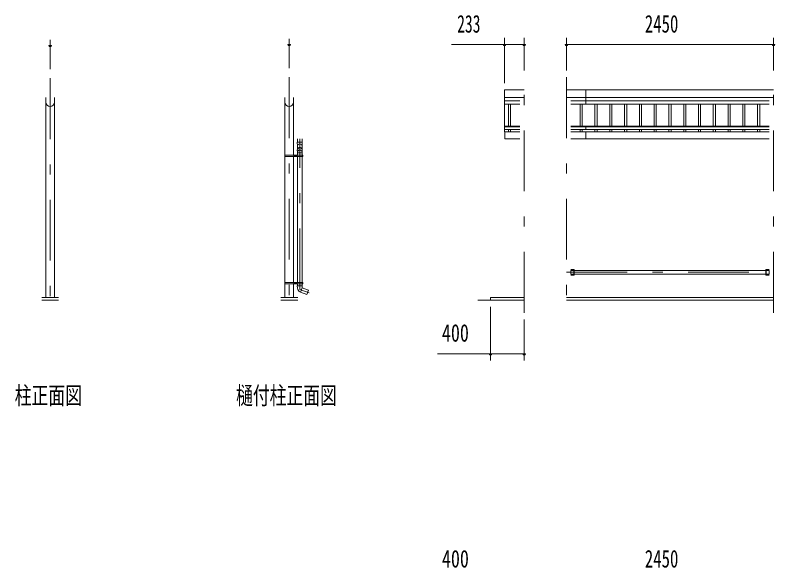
# Model space of a CAD drawing. Units: millimetres, scale not verified. Extents: x -34836 to 34836, y -16800 to 16800.
# Drawn here: x -34700 to -25709, y 1004 to 7548 of the extents above; entities that cross this region are included whole.
import ezdxf
from ezdxf.enums import TextEntityAlignment as Align

# ---------------------------------------------------------------- set-up
doc = ezdxf.new("R2010")
doc.units = ezdxf.units.MM
doc.header["$LTSCALE"] = 60
doc.linetypes.add('USER3', pattern=[24, 12, -5, 2, -5])
for name, color, linetype, lineweight in [('0-2_1-08BOLD', 7, 'Continuous', 18), ('0-3_1-28CENTER', 3, 'USER3', 18), ('0-4_1-48THIN', 4, 'Continuous', 18), ('0-5_1-58DIM', 3, 'Continuous', 18)]:
    doc.layers.add(name, color=color, linetype=linetype, lineweight=lineweight)
doc.styles.add('ＭＳ ゴシック', font='')
doc.styles.get('ＭＳ ゴシック').set_extended_font_data('MS Gothic')

msp = doc.modelspace()

# ---------------------------------------------------------------- linework, layer by layer
at = {"layer": '0-2_1-08BOLD'}
for p, q in [((-28174.95, 6663.33), (-25724.95, 6663.33)), ((-27944.95, 6494.38), (-27944.95, 6663.33)), ((-34336.93, 4204.35), (-34336.93, 6572.13)), ((-34235.33, 6572.13), (-34235.33, 4204.35)), ((-31507.2, 5890.35), (-31507.2, 6572.13)), ((-31405.59, 6572.13), (-31405.59, 5890.35)), ((-28674.95, 6572.55), (-28907.95, 6572.55)), ((-25724.95, 6572.55), (-28174.95, 6572.55)), ((-28907.95, 6533.46), (-28725.75, 6533.46)), ((-28725.75, 6494.38), (-28907.95, 6494.38)), ((-28124.15, 6533.46), (-25775.75, 6533.46)), ((-25775.75, 6494.38), (-28124.15, 6494.38)), ((-28907.95, 6234.23), (-28725.75, 6234.23)), ((-28725.75, 6224.84), (-28907.95, 6224.84)), ((-28124.15, 6234.23), (-25775.75, 6234.23)), ((-25775.75, 6224.84), (-28124.15, 6224.84)), ((-27944.95, 6195.21), (-27944.95, 6234.23)), ((-28907.95, 6195.21), (-28725.74, 6195.21)), ((-28725.74, 6168.03), (-28907.95, 6168.03)), ((-28902.95, 6082.18), (-28902.95, 6168.03)), ((-28124.15, 6195.21), (-25775.75, 6195.21)), ((-25775.75, 6168.03), (-28124.15, 6168.03)), ((-27944.95, 6082.18), (-27944.95, 6168.03)), ((-31359.64, 6082.19), (-31359.64, 6045.06)), ((-31304.64, 6045.06), (-31304.64, 6082.19)), ((-28902.95, 6082.18), (-28725.74, 6082.18)), ((-28124.15, 6082.18), (-25775.75, 6082.18)), ((-31507.2, 4382.94), (-31507.2, 5874.35)), ((-31405.59, 5874.35), (-31405.59, 4382.94)), ((-31403.99, 5890.35), (-31403.99, 5874.35)), ((-31361.24, 5874.35), (-31361.24, 5890.35)), ((-31359.64, 5917.65), (-31304.64, 5917.65)), ((-31359.64, 4382.94), (-31359.64, 5874.35)), ((-31304.63, 5874.35), (-31304.63, 4382.94)), ((-31303.03, 5890.35), (-31303.03, 5874.35)), ((-31303.03, 5882.34), (-31296.94, 5882.34)), ((-28084.15, 4537.33), (-28124.15, 4537.33)), ((-28087.35, 4471.33), (-28087.35, 4537.33)), ((-28084.15, 4537.33), (-28084.15, 4471.33)), ((-28084.15, 4525.68), (-25815.75, 4525.68)), ((-25812.55, 4537.33), (-25812.55, 4471.33)), ((-25812.55, 4525.68), (-25777.45, 4525.68)), ((-28084.15, 4471.33), (-28124.15, 4471.33)), ((-25815.75, 4482.98), (-28084.15, 4482.98)), ((-25775.75, 4471.33), (-25815.75, 4471.33)), ((-31508.8, 4366.94), (-31296.94, 4366.94)), ((-31507.2, 4204.34), (-31507.2, 4366.94)), ((-31405.59, 4366.94), (-31405.59, 4204.34)), ((-31403.99, 4382.94), (-31403.99, 4366.94)), ((-31361.24, 4366.95), (-31361.24, 4382.94)), ((-31359.64, 4341.48), (-31359.64, 4366.95)), ((-31304.63, 4366.95), (-31304.63, 4341.48)), ((-31303.03, 4382.94), (-31303.03, 4366.95)), ((-31303.03, 4374.95), (-31296.94, 4374.95)), ((-34186.13, 4204.35), (-34386.13, 4204.35)), ((-34386.13, 4174.35), (-34186.13, 4174.35)), ((-31556.39, 4204.34), (-31356.39, 4204.34)), ((-31356.39, 4174.35), (-31556.39, 4174.35)), ((-29224.95, 4174.33), (-28674.95, 4174.33)), ((-25724.95, 4204.33), (-28174.95, 4204.33)), ((-28174.95, 4174.33), (-25724.95, 4174.33))]:
    msp.add_line(p, q, dxfattribs=at)
for points in [[(-28907.95, 6168.03), (-28907.95, 6663.33), (-28674.95, 6663.33)], [(-31359.64, 5959.54), (-31359.64, 5995.39), (-31361.64, 6045.06), (-31302.64, 6045.06), (-31304.64, 5995.39), (-31304.64, 5959.54)], [(-31359.64, 5890.35), (-31359.64, 5924.6), (-31361.63, 5950.56)], [(-31302.64, 5950.44), (-31304.64, 5924.6), (-31304.64, 5890.35)], [(-28087.35, 4482.98), (-28122.45, 4482.98), (-28122.45, 4525.68), (-28087.35, 4525.68)], [(-25815.75, 4471.33), (-25815.75, 4537.33), (-25775.75, 4537.33)], [(-25777.45, 4525.68), (-25777.45, 4482.98), (-25812.55, 4482.98)], [(-31296.94, 4366.95), (-31296.94, 4382.94), (-31508.8, 4382.94), (-31508.8, 4366.94)], [(-31303.13, 4341.48), (-31361.14, 4341.48), (-31359.38, 4315.68)], [(-31323.45, 4267.8), (-31304.64, 4319.48), (-31303.14, 4341.48)], [(-31304.64, 4319.48), (-31228.64, 4291.82), (-31247.45, 4240.13), (-31323.17, 4267.69)], [(-28674.95, 4204.33), (-29074.94, 4204.33), (-29074.94, 4174.33)]]:
    msp.add_lwpolyline(points, dxfattribs=at)
for points in [[(-31508.8, 5874.35), (-31296.94, 5874.35), (-31296.94, 5890.35), (-31508.8, 5890.35)], [(-31377.61, 5879.46), (-31382.61, 5876.57), (-31387.61, 5879.46), (-31387.61, 5885.23), (-31382.61, 5888.12), (-31377.61, 5885.23)], [(-31377.61, 4377.83), (-31382.61, 4380.72), (-31387.61, 4377.83), (-31387.61, 4372.06), (-31382.61, 4369.17), (-31377.61, 4372.06)]]:
    msp.add_lwpolyline(points, close=True, dxfattribs=at)
for centre, radius in [((-31382.61, 5882.34), 6.25), ((-31382.61, 5882.34), 4.9), ((-31382.61, 4374.95), 6.25), ((-31382.61, 4374.95), 4.9)]:
    msp.add_circle(centre, radius, dxfattribs=at)
for centre, radius, start, end in [((-34286.13, 6517.15), 50.8, 180, 0), ((-31456.39, 6517.15), 50.8, 180, 0), ((-31332.14, 5948.73), 29.55, 3.56303, 176.43697), ((-31332.14, 5995.69), 27.55, 3.55867, 176.44133), ((-31332.14, 5957.23), 27.55, 3.55867, 176.44133), ((-31332.14, 5923.62), 27.55, 3.55867, 176.44133), ((-31304.51, 4319.43), 55, 183.90576, 250.16731)]:
    msp.add_arc(centre, radius, start, end, dxfattribs=at)
at = {"layer": '0-3_1-28CENTER'}
for p, q in [((-34286.13, 6801.35), (-34286.13, 4024.34)), ((-31456.39, 6813.35), (-31456.39, 4024.34)), ((-28674.95, 4024.33), (-28674.95, 6813.33)), ((-28174.95, 6813.33), (-28174.95, 4024.33)), ((-25724.95, 4024.33), (-25724.95, 6813.33)), ((-31332.14, 4300.22), (-31332.14, 6082.19)), ((-31370.11, 5882.34), (-31395.11, 5882.34)), ((-31382.61, 5894.84), (-31382.61, 5869.84)), ((-28174.95, 4504.33), (-25724.95, 4504.33)), ((-31370.11, 4374.95), (-31395.11, 4374.95)), ((-31382.61, 4362.44), (-31382.61, 4387.44)), ((-31219.26, 4259.14), (-31332.15, 4300.22))]:
    msp.add_line(p, q, dxfattribs=at)
at = {"layer": '0-4_1-48THIN'}
for p, q in [((-28862.45, 6234.23), (-28862.45, 6494.38)), ((-28837.45, 6494.38), (-28837.45, 6234.23)), ((-28012.44, 6494.38), (-28012.44, 6234.23)), ((-27987.45, 6234.23), (-27987.45, 6494.38)), ((-27837.45, 6234.23), (-27837.45, 6494.38)), ((-27812.44, 6494.38), (-27812.44, 6234.23)), ((-27662.44, 6494.38), (-27662.44, 6234.23)), ((-27637.44, 6234.23), (-27637.44, 6494.38)), ((-27487.45, 6234.23), (-27487.45, 6494.38)), ((-27462.45, 6494.38), (-27462.45, 6234.23)), ((-27312.45, 6494.38), (-27312.45, 6234.23)), ((-27287.44, 6234.23), (-27287.44, 6494.38)), ((-27137.45, 6234.23), (-27137.45, 6494.38)), ((-27112.45, 6494.38), (-27112.45, 6234.23)), ((-26962.45, 6494.38), (-26962.45, 6234.23)), ((-26937.45, 6234.23), (-26937.45, 6494.38)), ((-26787.45, 6234.23), (-26787.45, 6494.38)), ((-26762.44, 6494.38), (-26762.44, 6234.23)), ((-26612.45, 6494.38), (-26612.45, 6234.23)), ((-26587.45, 6234.23), (-26587.45, 6494.38)), ((-26437.45, 6234.23), (-26437.45, 6494.38)), ((-26412.45, 6494.38), (-26412.45, 6234.23)), ((-26262.45, 6494.38), (-26262.45, 6234.23)), ((-26237.45, 6234.23), (-26237.45, 6494.38)), ((-26087.45, 6234.23), (-26087.45, 6494.38)), ((-26062.45, 6494.38), (-26062.45, 6234.23)), ((-25912.45, 6494.38), (-25912.45, 6234.23)), ((-25887.45, 6234.23), (-25887.45, 6494.38)), ((-28862.45, 6168.03), (-28862.45, 6195.21)), ((-28837.45, 6195.21), (-28837.45, 6168.03)), ((-28012.44, 6195.21), (-28012.44, 6168.03)), ((-27987.45, 6168.03), (-27987.45, 6195.21)), ((-27837.45, 6168.03), (-27837.45, 6195.21)), ((-27812.44, 6195.21), (-27812.44, 6168.03)), ((-27662.44, 6195.21), (-27662.44, 6168.03)), ((-27637.44, 6168.03), (-27637.44, 6195.21)), ((-27487.45, 6168.03), (-27487.45, 6195.21)), ((-27462.45, 6195.21), (-27462.45, 6168.03)), ((-27312.45, 6195.21), (-27312.45, 6168.03)), ((-27287.44, 6168.03), (-27287.44, 6195.21)), ((-27137.45, 6168.03), (-27137.45, 6195.21)), ((-27112.45, 6195.21), (-27112.45, 6168.03)), ((-26962.45, 6195.21), (-26962.45, 6168.03)), ((-26937.45, 6168.03), (-26937.45, 6195.21)), ((-26787.45, 6168.03), (-26787.45, 6195.21)), ((-26762.44, 6195.21), (-26762.44, 6168.03)), ((-26612.45, 6195.21), (-26612.45, 6168.03)), ((-26587.45, 6168.03), (-26587.45, 6195.21)), ((-26437.45, 6168.03), (-26437.45, 6195.21)), ((-26412.45, 6195.21), (-26412.45, 6168.03)), ((-26262.45, 6195.21), (-26262.45, 6168.03)), ((-26237.45, 6168.03), (-26237.45, 6195.21)), ((-26087.45, 6168.03), (-26087.45, 6195.21)), ((-26062.45, 6195.21), (-26062.45, 6168.03)), ((-25912.45, 6195.21), (-25912.45, 6168.03)), ((-25887.45, 6168.03), (-25887.45, 6195.21))]:
    msp.add_line(p, q, dxfattribs=at)
at = {"layer": '0-5_1-58DIM'}
for p, q in [((-34286.14, 7257.34), (-34286.14, 6907.34)), ((-31440.4, 7199.34), (-31472.4, 7199.34)), ((-31456.4, 6919.34), (-31456.4, 7269.34)), ((-28907.95, 7199.33), (-29535.95, 7199.33)), ((-28891.95, 7199.33), (-28923.95, 7199.33)), ((-28907.95, 7279.33), (-28907.95, 6743.33)), ((-28907.95, 7199.33), (-28674.95, 7199.33)), ((-28658.95, 7199.33), (-28690.95, 7199.33)), ((-28674.95, 6893.33), (-28674.95, 7279.33)), ((-28158.95, 7199.33), (-28190.95, 7199.33)), ((-28174.95, 7279.33), (-28174.95, 6893.33)), ((-28174.95, 7199.33), (-25724.95, 7199.33)), ((-25708.95, 7199.33), (-25740.95, 7199.33)), ((-25724.95, 6893.33), (-25724.95, 7279.33)), ((-34270.14, 7187.34), (-34302.14, 7187.34)), ((-29074.94, 3459.34), (-29074.94, 4094.33)), ((-28674.95, 3459.34), (-28674.95, 3944.33)), ((-29074.95, 3539.34), (-29702.95, 3539.34)), ((-29058.94, 3539.34), (-29090.94, 3539.34)), ((-29074.94, 3539.34), (-28674.95, 3539.34)), ((-28658.95, 3539.34), (-28690.95, 3539.34))]:
    msp.add_line(p, q, dxfattribs=at)
for centre in [(-31456.4, 7199.34), (-28907.95, 7199.33), (-28674.95, 7199.33), (-28174.95, 7199.33), (-25724.95, 7199.33), (-34286.14, 7187.34), (-29074.94, 3539.34), (-28674.95, 3539.34)]:
    msp.add_arc(centre, 16, 180, 0, dxfattribs=at)

# ---------------------------------------------------------------- texts
at = {"layer": '0-5_1-58DIM', "color": 7, "style": 'ＭＳ ゴシック'}
for s, width, p in [('233', 0.65, (-29469.03, 7279.33)), ('2450', 0.7, (-27247.56, 7279.33)), ('400', 0.75, (-29649.15, 3619.34)), ('柱正面図', 0.7, (-34706.13, 2877.76)), ('樋付柱正面図', 0.7, (-32086.39, 2877.76)), ('400', 0.75, (-29649.15, 945.04)), ('400', 0.75, (-29649.15, 945.04)), ('2450', 0.7, (-27247.56, 945.04))]:
    msp.add_text(s, height=208.4, dxfattribs=dict(at, width=width)).set_placement(p, align=Align.BOTTOM_LEFT)

doc.saveas('drawing.dxf')
